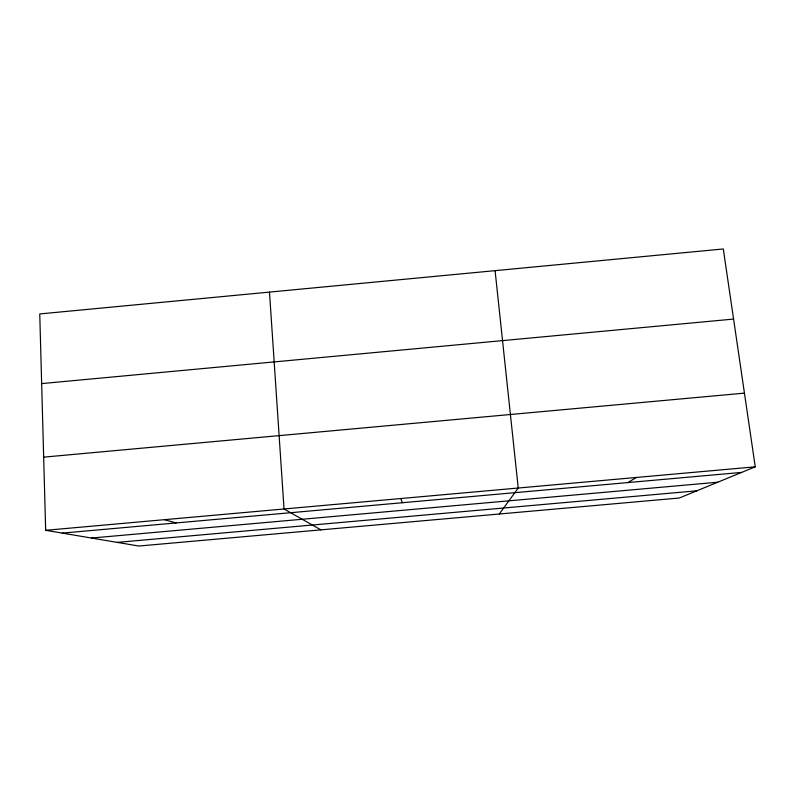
<?xml version="1.0" encoding="UTF-8"?>
<svg xmlns="http://www.w3.org/2000/svg" width="795" height="795" viewBox="0 0 795 795"><rect width="100%" height="100%" fill="white"/><g stroke="black" fill="none" stroke-linecap="round" stroke-linejoin="round"><path stroke-width="1.19" d="M499.27 514.007L518.241 488.031L495.086 270.658M627.931 482.565L636.388 477.457M755.25 466.824L679.278 498.018L138.807 546.036L45.663 530.305L39.75 313.936L723.301 248.964L755.25 466.824L45.663 530.305M41.658 383.597L733.586 319.073M43.665 457.145L744.438 393.128M62.268 533.117L741.665 472.409M91.505 538.046L717.776 482.207M117.233 542.389L696.818 490.813M164.486 519.682L176.112 522.941M320.902 529.858L284.044 508.979L269.485 292.103M400.789 498.535L402.419 502.718"/></g></svg>
